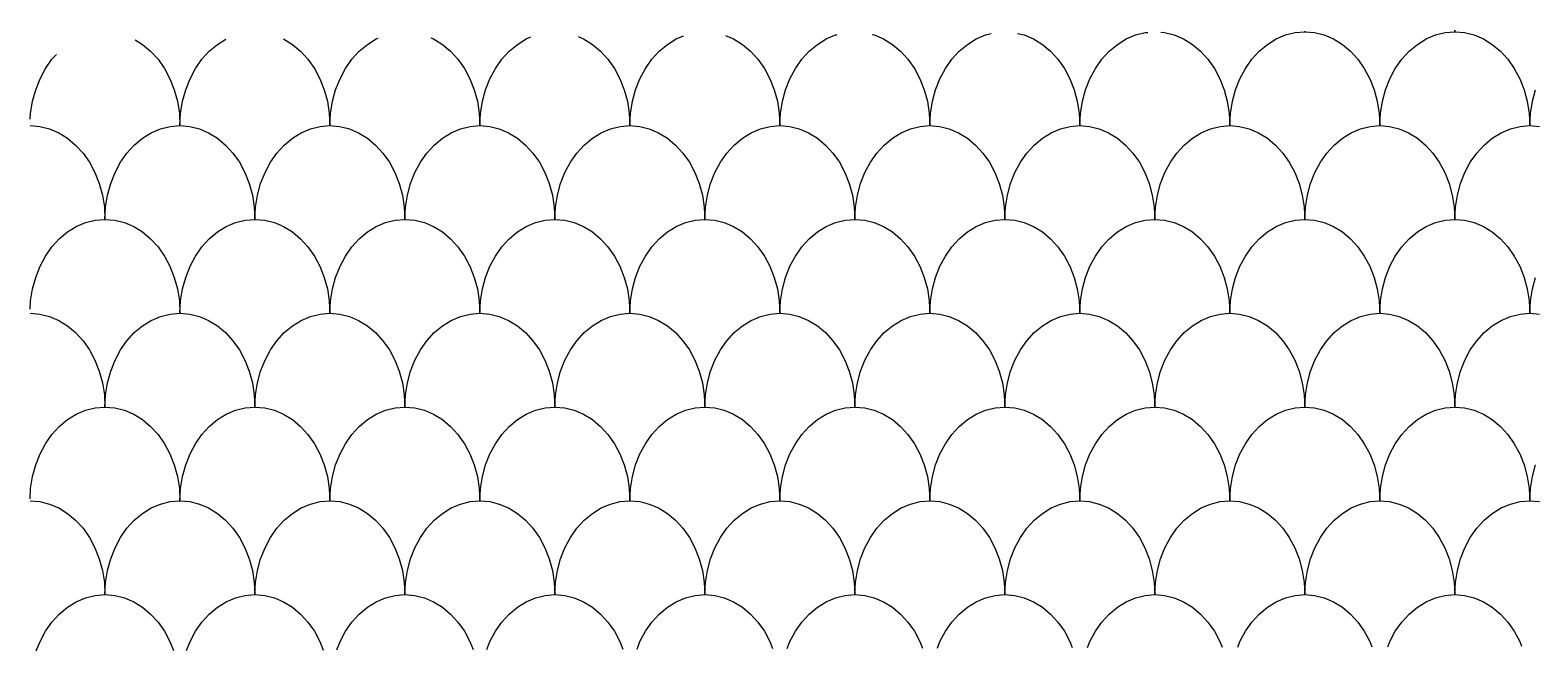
# Model space of a CAD drawing. Header units: metres. Extents: x 19 to 183, y -73 to -56.
# Drawn here: x 18.7 to 58.81, y -73.17 to -56.63 of the extents above; entities that cross this region are included whole.
import ezdxf

# ---------------------------------------------------------------- set-up
doc = ezdxf.new("R2010")
doc.units = ezdxf.units.M

msp = doc.modelspace()

# ---------------------------------------------------------------- linework, layer by layer
for points in [[(21.508, -56.888), (21.7, -57.006), (21.917, -57.188), (22.114, -57.404), (22.286, -57.649), (22.432, -57.921), (22.547, -58.215), (22.632, -58.524), (22.683, -58.845), (22.7, -59.171)], [(22.7, -59.171), (22.717, -58.845), (22.768, -58.524), (22.852, -58.215), (22.968, -57.921), (23.113, -57.649), (23.286, -57.404), (23.482, -57.188), (23.7, -57.006), (23.921, -56.87)], [(25.458, -56.858), (25.465, -56.862), (25.7, -57.006), (25.917, -57.188), (26.114, -57.404), (26.286, -57.649), (26.432, -57.921), (26.547, -58.215), (26.632, -58.524), (26.683, -58.845), (26.7, -59.171)], [(26.7, -59.171), (26.717, -58.845), (26.768, -58.524), (26.852, -58.215), (26.968, -57.921), (27.113, -57.649), (27.286, -57.404), (27.482, -57.188), (27.7, -57.006), (27.934, -56.862), (27.986, -56.84)], [(29.389, -56.829), (29.465, -56.862), (29.7, -57.006), (29.917, -57.188), (30.114, -57.404), (30.286, -57.649), (30.432, -57.921), (30.547, -58.215), (30.632, -58.524), (30.683, -58.845), (30.7, -59.171)], [(30.7, -59.171), (30.717, -58.845), (30.768, -58.524), (30.852, -58.215), (30.968, -57.921), (31.113, -57.649), (31.286, -57.404), (31.482, -57.188), (31.7, -57.006), (31.934, -56.862), (32.058, -56.809)], [(33.32, -56.8), (33.465, -56.862), (33.7, -57.006), (33.917, -57.188), (34.114, -57.404), (34.286, -57.649), (34.432, -57.921), (34.547, -58.215), (34.632, -58.524), (34.683, -58.845), (34.7, -59.171)], [(34.7, -59.171), (34.717, -58.845), (34.768, -58.524), (34.852, -58.215), (34.968, -57.921), (35.113, -57.649), (35.286, -57.404), (35.482, -57.188), (35.7, -57.006), (35.934, -56.862), (36.129, -56.779)], [(37.251, -56.771), (37.465, -56.862), (37.7, -57.006), (37.917, -57.188), (38.114, -57.404), (38.286, -57.649), (38.432, -57.921), (38.547, -58.215), (38.632, -58.524), (38.683, -58.845), (38.7, -59.171)], [(38.7, -59.171), (38.717, -58.845), (38.768, -58.524), (38.852, -58.215), (38.968, -57.921), (39.113, -57.649), (39.286, -57.404), (39.482, -57.188), (39.7, -57.006), (39.934, -56.862), (40.182, -56.756), (40.214, -56.748)], [(41.157, -56.741), (41.217, -56.756), (41.465, -56.862), (41.7, -57.006), (41.917, -57.188), (42.114, -57.404), (42.286, -57.649), (42.432, -57.921), (42.547, -58.215), (42.632, -58.524), (42.683, -58.845), (42.7, -59.171)], [(42.7, -59.171), (42.717, -58.845), (42.768, -58.524), (42.852, -58.215), (42.968, -57.921), (43.113, -57.649), (43.286, -57.404), (43.482, -57.188), (43.7, -57.006), (43.934, -56.862), (44.182, -56.756), (44.338, -56.718)], [(45.04, -56.712), (45.217, -56.756), (45.465, -56.862), (45.7, -57.006), (45.917, -57.188), (46.114, -57.404), (46.286, -57.649), (46.432, -57.921), (46.547, -58.215), (46.632, -58.524), (46.683, -58.845), (46.7, -59.171)], [(46.7, -59.171), (46.717, -58.845), (46.768, -58.524), (46.852, -58.215), (46.968, -57.921), (47.113, -57.649), (47.286, -57.404), (47.482, -57.188), (47.7, -57.006), (47.934, -56.862), (48.182, -56.756), (48.439, -56.693), (48.513, -56.687)], [(48.855, -56.684), (48.961, -56.693), (49.217, -56.756), (49.465, -56.862), (49.7, -57.006), (49.917, -57.188), (50.114, -57.404), (50.286, -57.649), (50.432, -57.921), (50.547, -58.215), (50.632, -58.524), (50.683, -58.845), (50.7, -59.171)], [(50.7, -59.171), (50.717, -58.845), (50.768, -58.524), (50.852, -58.215), (50.968, -57.921), (51.113, -57.649), (51.286, -57.404), (51.482, -57.188), (51.7, -57.006), (51.934, -56.862), (52.182, -56.756), (52.439, -56.693), (52.7, -56.671), (52.961, -56.693), (53.217, -56.756), (53.465, -56.862), (53.7, -57.006), (53.917, -57.188), (54.114, -57.404), (54.286, -57.649), (54.432, -57.921), (54.547, -58.215), (54.632, -58.524), (54.683, -58.845), (54.7, -59.171)], [(52.699, -56.655), (52.7, -56.671)], [(52.7, -56.671), (52.701, -56.655)], [(54.7, -59.171), (54.717, -58.845), (54.768, -58.524), (54.852, -58.215), (54.968, -57.921), (55.113, -57.649), (55.286, -57.404), (55.482, -57.188), (55.7, -57.006), (55.934, -56.862), (56.182, -56.756), (56.439, -56.693), (56.7, -56.671), (56.961, -56.693), (57.217, -56.756), (57.465, -56.862), (57.7, -57.006), (57.917, -57.188), (58.114, -57.404), (58.286, -57.649), (58.432, -57.921), (58.547, -58.215), (58.632, -58.524), (58.683, -58.845), (58.7, -59.171)], [(56.697, -56.626), (56.7, -56.671)], [(56.7, -56.671), (56.702, -56.626)], [(18.709, -58.998), (18.717, -58.845), (18.768, -58.524), (18.852, -58.215), (18.968, -57.921), (19.113, -57.649), (19.286, -57.404), (19.404, -57.274)], [(58.7, -59.171), (58.717, -58.845), (58.768, -58.524), (58.852, -58.215)], [(18.709, -59.172), (18.961, -59.193), (19.217, -59.256), (19.465, -59.362), (19.7, -59.506), (19.917, -59.688), (20.114, -59.904), (20.286, -60.149), (20.432, -60.421), (20.547, -60.715), (20.632, -61.024), (20.683, -61.345), (20.7, -61.671)], [(20.7, -61.671), (20.717, -61.345), (20.768, -61.024), (20.852, -60.715), (20.968, -60.421), (21.113, -60.149), (21.286, -59.904), (21.482, -59.688), (21.7, -59.506), (21.934, -59.362), (22.182, -59.256), (22.439, -59.193), (22.7, -59.171), (22.961, -59.193), (23.217, -59.256), (23.465, -59.362), (23.7, -59.506), (23.917, -59.688), (24.114, -59.904), (24.286, -60.149), (24.432, -60.421), (24.547, -60.715), (24.632, -61.024), (24.683, -61.345), (24.7, -61.671)], [(24.7, -61.671), (24.717, -61.345), (24.768, -61.024), (24.852, -60.715), (24.968, -60.421), (25.113, -60.149), (25.286, -59.904), (25.482, -59.688), (25.7, -59.506), (25.934, -59.362), (26.182, -59.256), (26.439, -59.193), (26.7, -59.171), (26.961, -59.193), (27.217, -59.256), (27.465, -59.362), (27.7, -59.506), (27.917, -59.688), (28.114, -59.904), (28.286, -60.149), (28.432, -60.421), (28.547, -60.715), (28.632, -61.024), (28.683, -61.345), (28.7, -61.671)], [(28.7, -61.671), (28.717, -61.345), (28.768, -61.024), (28.852, -60.715), (28.968, -60.421), (29.113, -60.149), (29.286, -59.904), (29.482, -59.688), (29.7, -59.506), (29.934, -59.362), (30.182, -59.256), (30.439, -59.193), (30.7, -59.171), (30.961, -59.193), (31.217, -59.256), (31.465, -59.362), (31.7, -59.506), (31.917, -59.688), (32.114, -59.904), (32.286, -60.149), (32.432, -60.421), (32.547, -60.715), (32.632, -61.024), (32.683, -61.345), (32.7, -61.671)], [(32.7, -61.671), (32.717, -61.345), (32.768, -61.024), (32.852, -60.715), (32.968, -60.421), (33.113, -60.149), (33.286, -59.904), (33.482, -59.688), (33.7, -59.506), (33.934, -59.362), (34.182, -59.256), (34.439, -59.193), (34.7, -59.171), (34.961, -59.193), (35.217, -59.256), (35.465, -59.362), (35.7, -59.506), (35.917, -59.688), (36.114, -59.904), (36.286, -60.149), (36.432, -60.421), (36.547, -60.715), (36.632, -61.024), (36.683, -61.345), (36.7, -61.671)], [(36.7, -61.671), (36.717, -61.345), (36.768, -61.024), (36.852, -60.715), (36.968, -60.421), (37.113, -60.149), (37.286, -59.904), (37.482, -59.688), (37.7, -59.506), (37.934, -59.362), (38.182, -59.256), (38.439, -59.193), (38.7, -59.171), (38.961, -59.193), (39.217, -59.256), (39.465, -59.362), (39.7, -59.506), (39.917, -59.688), (40.114, -59.904), (40.286, -60.149), (40.432, -60.421), (40.547, -60.715), (40.632, -61.024), (40.683, -61.345), (40.7, -61.671)], [(40.7, -61.671), (40.717, -61.345), (40.768, -61.024), (40.852, -60.715), (40.968, -60.421), (41.113, -60.149), (41.286, -59.904), (41.482, -59.688), (41.7, -59.506), (41.934, -59.362), (42.182, -59.256), (42.439, -59.193), (42.7, -59.171), (42.961, -59.193), (43.217, -59.256), (43.465, -59.362), (43.7, -59.506), (43.917, -59.688), (44.114, -59.904), (44.286, -60.149), (44.432, -60.421), (44.547, -60.715), (44.632, -61.024), (44.683, -61.345), (44.7, -61.671)], [(44.7, -61.671), (44.717, -61.345), (44.768, -61.024), (44.852, -60.715), (44.968, -60.421), (45.113, -60.149), (45.286, -59.904), (45.482, -59.688), (45.7, -59.506), (45.934, -59.362), (46.182, -59.256), (46.439, -59.193), (46.7, -59.171), (46.961, -59.193), (47.217, -59.256), (47.465, -59.362), (47.7, -59.506), (47.917, -59.688), (48.114, -59.904), (48.286, -60.149), (48.432, -60.421), (48.547, -60.715), (48.632, -61.024), (48.683, -61.345), (48.7, -61.671)], [(48.7, -61.671), (48.717, -61.345), (48.768, -61.024), (48.852, -60.715), (48.968, -60.421), (49.113, -60.149), (49.286, -59.904), (49.482, -59.688), (49.7, -59.506), (49.934, -59.362), (50.182, -59.256), (50.439, -59.193), (50.7, -59.171), (50.961, -59.193), (51.217, -59.256), (51.465, -59.362), (51.7, -59.506), (51.917, -59.688), (52.114, -59.904), (52.286, -60.149), (52.432, -60.421), (52.547, -60.715), (52.632, -61.024), (52.683, -61.345), (52.7, -61.671)], [(52.7, -61.671), (52.717, -61.345), (52.768, -61.024), (52.852, -60.715), (52.968, -60.421), (53.113, -60.149), (53.286, -59.904), (53.482, -59.688), (53.7, -59.506), (53.934, -59.362), (54.182, -59.256), (54.439, -59.193), (54.7, -59.171), (54.961, -59.193), (55.217, -59.256), (55.465, -59.362), (55.7, -59.506), (55.917, -59.688), (56.114, -59.904), (56.286, -60.149), (56.432, -60.421), (56.547, -60.715), (56.632, -61.024), (56.683, -61.345), (56.7, -61.671)], [(56.7, -61.671), (56.717, -61.345), (56.768, -61.024), (56.852, -60.715), (56.968, -60.421), (57.113, -60.149), (57.286, -59.904), (57.482, -59.688), (57.7, -59.506), (57.934, -59.362), (58.182, -59.256), (58.439, -59.193), (58.7, -59.171), (58.961, -59.193)], [(18.706, -64.06), (18.717, -63.845), (18.768, -63.524), (18.852, -63.215), (18.968, -62.921), (19.113, -62.649), (19.286, -62.404), (19.482, -62.188), (19.7, -62.006), (19.934, -61.862), (20.182, -61.756), (20.439, -61.693), (20.7, -61.671), (20.961, -61.693), (21.217, -61.756), (21.465, -61.862), (21.7, -62.006), (21.917, -62.188), (22.114, -62.404), (22.286, -62.649), (22.432, -62.921), (22.547, -63.215), (22.632, -63.524), (22.683, -63.845), (22.7, -64.171)], [(22.7, -64.171), (22.717, -63.845), (22.768, -63.524), (22.852, -63.215), (22.968, -62.921), (23.113, -62.649), (23.286, -62.404), (23.482, -62.188), (23.7, -62.006), (23.934, -61.862), (24.182, -61.756), (24.439, -61.693), (24.7, -61.671), (24.961, -61.693), (25.217, -61.756), (25.465, -61.862), (25.7, -62.006), (25.917, -62.188), (26.114, -62.404), (26.286, -62.649), (26.432, -62.921), (26.547, -63.215), (26.632, -63.524), (26.683, -63.845), (26.7, -64.171)], [(26.7, -64.171), (26.717, -63.845), (26.768, -63.524), (26.852, -63.215), (26.968, -62.921), (27.113, -62.649), (27.286, -62.404), (27.482, -62.188), (27.7, -62.006), (27.934, -61.862), (28.182, -61.756), (28.439, -61.693), (28.7, -61.671), (28.961, -61.693), (29.217, -61.756), (29.465, -61.862), (29.7, -62.006), (29.917, -62.188), (30.114, -62.404), (30.286, -62.649), (30.432, -62.921), (30.547, -63.215), (30.632, -63.524), (30.683, -63.845), (30.7, -64.171)], [(30.7, -64.171), (30.717, -63.845), (30.768, -63.524), (30.852, -63.215), (30.968, -62.921), (31.113, -62.649), (31.286, -62.404), (31.482, -62.188), (31.7, -62.006), (31.934, -61.862), (32.182, -61.756), (32.439, -61.693), (32.7, -61.671), (32.961, -61.693), (33.217, -61.756), (33.465, -61.862), (33.7, -62.006), (33.917, -62.188), (34.114, -62.404), (34.286, -62.649), (34.432, -62.921), (34.547, -63.215), (34.632, -63.524), (34.683, -63.845), (34.7, -64.171)], [(34.7, -64.171), (34.717, -63.845), (34.768, -63.524), (34.852, -63.215), (34.968, -62.921), (35.113, -62.649), (35.286, -62.404), (35.482, -62.188), (35.7, -62.006), (35.934, -61.862), (36.182, -61.756), (36.439, -61.693), (36.7, -61.671), (36.961, -61.693), (37.217, -61.756), (37.465, -61.862), (37.7, -62.006), (37.917, -62.188), (38.114, -62.404), (38.286, -62.649), (38.432, -62.921), (38.547, -63.215), (38.632, -63.524), (38.683, -63.845), (38.7, -64.171)], [(38.7, -64.171), (38.717, -63.845), (38.768, -63.524), (38.852, -63.215), (38.968, -62.921), (39.113, -62.649), (39.286, -62.404), (39.482, -62.188), (39.7, -62.006), (39.934, -61.862), (40.182, -61.756), (40.439, -61.693), (40.7, -61.671), (40.961, -61.693), (41.217, -61.756), (41.465, -61.862), (41.7, -62.006), (41.917, -62.188), (42.114, -62.404), (42.286, -62.649), (42.432, -62.921), (42.547, -63.215), (42.632, -63.524), (42.683, -63.845), (42.7, -64.171)], [(42.7, -64.171), (42.717, -63.845), (42.768, -63.524), (42.852, -63.215), (42.968, -62.921), (43.113, -62.649), (43.286, -62.404), (43.482, -62.188), (43.7, -62.006), (43.934, -61.862), (44.182, -61.756), (44.439, -61.693), (44.7, -61.671), (44.961, -61.693), (45.217, -61.756), (45.465, -61.862), (45.7, -62.006), (45.917, -62.188), (46.114, -62.404), (46.286, -62.649), (46.432, -62.921), (46.547, -63.215), (46.632, -63.524), (46.683, -63.845), (46.7, -64.171)], [(46.7, -64.171), (46.717, -63.845), (46.768, -63.524), (46.852, -63.215), (46.968, -62.921), (47.113, -62.649), (47.286, -62.404), (47.482, -62.188), (47.7, -62.006), (47.934, -61.862), (48.182, -61.756), (48.439, -61.693), (48.7, -61.671), (48.961, -61.693), (49.217, -61.756), (49.465, -61.862), (49.7, -62.006), (49.917, -62.188), (50.114, -62.404), (50.286, -62.649), (50.432, -62.921), (50.547, -63.215), (50.632, -63.524), (50.683, -63.845), (50.7, -64.171)], [(50.7, -64.171), (50.717, -63.845), (50.768, -63.524), (50.852, -63.215), (50.968, -62.921), (51.113, -62.649), (51.286, -62.404), (51.482, -62.188), (51.7, -62.006), (51.934, -61.862), (52.182, -61.756), (52.439, -61.693), (52.7, -61.671), (52.961, -61.693), (53.217, -61.756), (53.465, -61.862), (53.7, -62.006), (53.917, -62.188), (54.114, -62.404), (54.286, -62.649), (54.432, -62.921), (54.547, -63.215), (54.632, -63.524), (54.683, -63.845), (54.7, -64.171)], [(54.7, -64.171), (54.717, -63.845), (54.768, -63.524), (54.852, -63.215), (54.968, -62.921), (55.113, -62.649), (55.286, -62.404), (55.482, -62.188), (55.7, -62.006), (55.934, -61.862), (56.182, -61.756), (56.439, -61.693), (56.7, -61.671), (56.961, -61.693), (57.217, -61.756), (57.465, -61.862), (57.7, -62.006), (57.917, -62.188), (58.114, -62.404), (58.286, -62.649), (58.432, -62.921), (58.547, -63.215), (58.632, -63.524), (58.683, -63.845), (58.7, -64.171)], [(58.7, -64.171), (58.717, -63.845), (58.768, -63.524), (58.852, -63.215)], [(18.706, -64.172), (18.961, -64.193), (19.217, -64.256), (19.465, -64.362), (19.7, -64.506), (19.917, -64.688), (20.114, -64.904), (20.286, -65.149), (20.432, -65.421), (20.547, -65.715), (20.632, -66.024), (20.683, -66.345), (20.7, -66.671)], [(20.7, -66.671), (20.717, -66.345), (20.768, -66.024), (20.852, -65.715), (20.968, -65.421), (21.113, -65.149), (21.286, -64.904), (21.482, -64.688), (21.7, -64.506), (21.934, -64.362), (22.182, -64.256), (22.439, -64.193), (22.7, -64.171), (22.961, -64.193), (23.217, -64.256), (23.465, -64.362), (23.7, -64.506), (23.917, -64.688), (24.114, -64.904), (24.286, -65.149), (24.432, -65.421), (24.547, -65.715), (24.632, -66.024), (24.683, -66.345), (24.7, -66.671)], [(24.7, -66.671), (24.717, -66.345), (24.768, -66.024), (24.852, -65.715), (24.968, -65.421), (25.113, -65.149), (25.286, -64.904), (25.482, -64.688), (25.7, -64.506), (25.934, -64.362), (26.182, -64.256), (26.439, -64.193), (26.7, -64.171), (26.961, -64.193), (27.217, -64.256), (27.465, -64.362), (27.7, -64.506), (27.917, -64.688), (28.114, -64.904), (28.286, -65.149), (28.432, -65.421), (28.547, -65.715), (28.632, -66.024), (28.683, -66.345), (28.7, -66.671)], [(28.7, -66.671), (28.717, -66.345), (28.768, -66.024), (28.852, -65.715), (28.968, -65.421), (29.113, -65.149), (29.286, -64.904), (29.482, -64.688), (29.7, -64.506), (29.934, -64.362), (30.182, -64.256), (30.439, -64.193), (30.7, -64.171), (30.961, -64.193), (31.217, -64.256), (31.465, -64.362), (31.7, -64.506), (31.917, -64.688), (32.114, -64.904), (32.286, -65.149), (32.432, -65.421), (32.547, -65.715), (32.632, -66.024), (32.683, -66.345), (32.7, -66.671)], [(32.7, -66.671), (32.717, -66.345), (32.768, -66.024), (32.852, -65.715), (32.968, -65.421), (33.113, -65.149), (33.286, -64.904), (33.482, -64.688), (33.7, -64.506), (33.934, -64.362), (34.182, -64.256), (34.439, -64.193), (34.7, -64.171), (34.961, -64.193), (35.217, -64.256), (35.465, -64.362), (35.7, -64.506), (35.917, -64.688), (36.114, -64.904), (36.286, -65.149), (36.432, -65.421), (36.547, -65.715), (36.632, -66.024), (36.683, -66.345), (36.7, -66.671)], [(36.7, -66.671), (36.717, -66.345), (36.768, -66.024), (36.852, -65.715), (36.968, -65.421), (37.113, -65.149), (37.286, -64.904), (37.482, -64.688), (37.7, -64.506), (37.934, -64.362), (38.182, -64.256), (38.439, -64.193), (38.7, -64.171), (38.961, -64.193), (39.217, -64.256), (39.465, -64.362), (39.7, -64.506), (39.917, -64.688), (40.114, -64.904), (40.286, -65.149), (40.432, -65.421), (40.547, -65.715), (40.632, -66.024), (40.683, -66.345), (40.7, -66.671)], [(40.7, -66.671), (40.717, -66.345), (40.768, -66.024), (40.852, -65.715), (40.968, -65.421), (41.113, -65.149), (41.286, -64.904), (41.482, -64.688), (41.7, -64.506), (41.934, -64.362), (42.182, -64.256), (42.439, -64.193), (42.7, -64.171), (42.961, -64.193), (43.217, -64.256), (43.465, -64.362), (43.7, -64.506), (43.917, -64.688), (44.114, -64.904), (44.286, -65.149), (44.432, -65.421), (44.547, -65.715), (44.632, -66.024), (44.683, -66.345), (44.7, -66.671)], [(44.7, -66.671), (44.717, -66.345), (44.768, -66.024), (44.852, -65.715), (44.968, -65.421), (45.113, -65.149), (45.286, -64.904), (45.482, -64.688), (45.7, -64.506), (45.934, -64.362), (46.182, -64.256), (46.439, -64.193), (46.7, -64.171), (46.961, -64.193), (47.217, -64.256), (47.465, -64.362), (47.7, -64.506), (47.917, -64.688), (48.114, -64.904), (48.286, -65.149), (48.432, -65.421), (48.547, -65.715), (48.632, -66.024), (48.683, -66.345), (48.7, -66.671)], [(48.7, -66.671), (48.717, -66.345), (48.768, -66.024), (48.852, -65.715), (48.968, -65.421), (49.113, -65.149), (49.286, -64.904), (49.482, -64.688), (49.7, -64.506), (49.934, -64.362), (50.182, -64.256), (50.439, -64.193), (50.7, -64.171), (50.961, -64.193), (51.217, -64.256), (51.465, -64.362), (51.7, -64.506), (51.917, -64.688), (52.114, -64.904), (52.286, -65.149), (52.432, -65.421), (52.547, -65.715), (52.632, -66.024), (52.683, -66.345), (52.7, -66.671)], [(52.7, -66.671), (52.717, -66.345), (52.768, -66.024), (52.852, -65.715), (52.968, -65.421), (53.113, -65.149), (53.286, -64.904), (53.482, -64.688), (53.7, -64.506), (53.934, -64.362), (54.182, -64.256), (54.439, -64.193), (54.7, -64.171), (54.961, -64.193), (55.217, -64.256), (55.465, -64.362), (55.7, -64.506), (55.917, -64.688), (56.114, -64.904), (56.286, -65.149), (56.432, -65.421), (56.547, -65.715), (56.632, -66.024), (56.683, -66.345), (56.7, -66.671)], [(56.7, -66.671), (56.717, -66.345), (56.768, -66.024), (56.852, -65.715), (56.968, -65.421), (57.113, -65.149), (57.286, -64.904), (57.482, -64.688), (57.7, -64.506), (57.934, -64.362), (58.182, -64.256), (58.439, -64.193), (58.7, -64.171), (58.961, -64.193)], [(18.702, -69.122), (18.717, -68.845), (18.768, -68.524), (18.852, -68.215), (18.968, -67.921), (19.113, -67.649), (19.286, -67.404), (19.482, -67.188), (19.7, -67.006), (19.934, -66.862), (20.182, -66.756), (20.439, -66.693), (20.7, -66.671), (20.961, -66.693), (21.217, -66.756), (21.465, -66.862), (21.7, -67.006), (21.917, -67.188), (22.114, -67.404), (22.286, -67.649), (22.432, -67.921), (22.547, -68.215), (22.632, -68.524), (22.683, -68.845), (22.7, -69.171)], [(22.7, -69.171), (22.717, -68.845), (22.768, -68.524), (22.852, -68.215), (22.968, -67.921), (23.113, -67.649), (23.286, -67.404), (23.482, -67.188), (23.7, -67.006), (23.934, -66.862), (24.182, -66.756), (24.439, -66.693), (24.7, -66.671), (24.961, -66.693), (25.217, -66.756), (25.465, -66.862), (25.7, -67.006), (25.917, -67.188), (26.114, -67.404), (26.286, -67.649), (26.432, -67.921), (26.547, -68.215), (26.632, -68.524), (26.683, -68.845), (26.7, -69.171)], [(26.7, -69.171), (26.717, -68.845), (26.768, -68.524), (26.852, -68.215), (26.968, -67.921), (27.113, -67.649), (27.286, -67.404), (27.482, -67.188), (27.7, -67.006), (27.934, -66.862), (28.182, -66.756), (28.439, -66.693), (28.7, -66.671), (28.961, -66.693), (29.217, -66.756), (29.465, -66.862), (29.7, -67.006), (29.917, -67.188), (30.114, -67.404), (30.286, -67.649), (30.432, -67.921), (30.547, -68.215), (30.632, -68.524), (30.683, -68.845), (30.7, -69.171)], [(30.7, -69.171), (30.717, -68.845), (30.768, -68.524), (30.852, -68.215), (30.968, -67.921), (31.113, -67.649), (31.286, -67.404), (31.482, -67.188), (31.7, -67.006), (31.934, -66.862), (32.182, -66.756), (32.439, -66.693), (32.7, -66.671), (32.961, -66.693), (33.217, -66.756), (33.465, -66.862), (33.7, -67.006), (33.917, -67.188), (34.114, -67.404), (34.286, -67.649), (34.432, -67.921), (34.547, -68.215), (34.632, -68.524), (34.683, -68.845), (34.7, -69.171)], [(34.7, -69.171), (34.717, -68.845), (34.768, -68.524), (34.852, -68.215), (34.968, -67.921), (35.113, -67.649), (35.286, -67.404), (35.482, -67.188), (35.7, -67.006), (35.934, -66.862), (36.182, -66.756), (36.439, -66.693), (36.7, -66.671), (36.961, -66.693), (37.217, -66.756), (37.465, -66.862), (37.7, -67.006), (37.917, -67.188), (38.114, -67.404), (38.286, -67.649), (38.432, -67.921), (38.547, -68.215), (38.632, -68.524), (38.683, -68.845), (38.7, -69.171)], [(38.7, -69.171), (38.717, -68.845), (38.768, -68.524), (38.852, -68.215), (38.968, -67.921), (39.113, -67.649), (39.286, -67.404), (39.482, -67.188), (39.7, -67.006), (39.934, -66.862), (40.182, -66.756), (40.439, -66.693), (40.7, -66.671), (40.961, -66.693), (41.217, -66.756), (41.465, -66.862), (41.7, -67.006), (41.917, -67.188), (42.114, -67.404), (42.286, -67.649), (42.432, -67.921), (42.547, -68.215), (42.632, -68.524), (42.683, -68.845), (42.7, -69.171)], [(42.7, -69.171), (42.717, -68.845), (42.768, -68.524), (42.852, -68.215), (42.968, -67.921), (43.113, -67.649), (43.286, -67.404), (43.482, -67.188), (43.7, -67.006), (43.934, -66.862), (44.182, -66.756), (44.439, -66.693), (44.7, -66.671), (44.961, -66.693), (45.217, -66.756), (45.465, -66.862), (45.7, -67.006), (45.917, -67.188), (46.114, -67.404), (46.286, -67.649), (46.432, -67.921), (46.547, -68.215), (46.632, -68.524), (46.683, -68.845), (46.7, -69.171)], [(46.7, -69.171), (46.717, -68.845), (46.768, -68.524), (46.852, -68.215), (46.968, -67.921), (47.113, -67.649), (47.286, -67.404), (47.482, -67.188), (47.7, -67.006), (47.934, -66.862), (48.182, -66.756), (48.439, -66.693), (48.7, -66.671), (48.961, -66.693), (49.217, -66.756), (49.465, -66.862), (49.7, -67.006), (49.917, -67.188), (50.114, -67.404), (50.286, -67.649), (50.432, -67.921), (50.547, -68.215), (50.632, -68.524), (50.683, -68.845), (50.7, -69.171)], [(50.7, -69.171), (50.717, -68.845), (50.768, -68.524), (50.852, -68.215), (50.968, -67.921), (51.113, -67.649), (51.286, -67.404), (51.482, -67.188), (51.7, -67.006), (51.934, -66.862), (52.182, -66.756), (52.439, -66.693), (52.7, -66.671), (52.961, -66.693), (53.217, -66.756), (53.465, -66.862), (53.7, -67.006), (53.917, -67.188), (54.114, -67.404), (54.286, -67.649), (54.432, -67.921), (54.547, -68.215), (54.632, -68.524), (54.683, -68.845), (54.7, -69.171)], [(54.7, -69.171), (54.717, -68.845), (54.768, -68.524), (54.852, -68.215), (54.968, -67.921), (55.113, -67.649), (55.286, -67.404), (55.482, -67.188), (55.7, -67.006), (55.934, -66.862), (56.182, -66.756), (56.439, -66.693), (56.7, -66.671), (56.961, -66.693), (57.217, -66.756), (57.465, -66.862), (57.7, -67.006), (57.917, -67.188), (58.114, -67.404), (58.286, -67.649), (58.432, -67.921), (58.547, -68.215), (58.632, -68.524), (58.683, -68.845), (58.7, -69.171)], [(58.7, -69.171), (58.717, -68.845), (58.768, -68.524), (58.852, -68.215)], [(18.702, -69.172), (18.961, -69.193), (19.217, -69.256), (19.465, -69.362), (19.7, -69.506), (19.917, -69.688), (20.114, -69.904), (20.286, -70.149), (20.432, -70.421), (20.547, -70.715), (20.632, -71.024), (20.683, -71.345), (20.7, -71.671)], [(20.7, -71.671), (20.717, -71.345), (20.768, -71.024), (20.852, -70.715), (20.968, -70.421), (21.113, -70.149), (21.286, -69.904), (21.482, -69.688), (21.7, -69.506), (21.934, -69.362), (22.182, -69.256), (22.439, -69.193), (22.7, -69.171), (22.961, -69.193), (23.217, -69.256), (23.465, -69.362), (23.7, -69.506), (23.917, -69.688), (24.114, -69.904), (24.286, -70.149), (24.432, -70.421), (24.547, -70.715), (24.632, -71.024), (24.683, -71.345), (24.7, -71.671)], [(24.7, -71.671), (24.717, -71.345), (24.768, -71.024), (24.852, -70.715), (24.968, -70.421), (25.113, -70.149), (25.286, -69.904), (25.482, -69.688), (25.7, -69.506), (25.934, -69.362), (26.182, -69.256), (26.439, -69.193), (26.7, -69.171), (26.961, -69.193), (27.217, -69.256), (27.465, -69.362), (27.7, -69.506), (27.917, -69.688), (28.114, -69.904), (28.286, -70.149), (28.432, -70.421), (28.547, -70.715), (28.632, -71.024), (28.683, -71.345), (28.7, -71.671)], [(28.7, -71.671), (28.717, -71.345), (28.768, -71.024), (28.852, -70.715), (28.968, -70.421), (29.113, -70.149), (29.286, -69.904), (29.482, -69.688), (29.7, -69.506), (29.934, -69.362), (30.182, -69.256), (30.439, -69.193), (30.7, -69.171), (30.961, -69.193), (31.217, -69.256), (31.465, -69.362), (31.7, -69.506), (31.917, -69.688), (32.114, -69.904), (32.286, -70.149), (32.432, -70.421), (32.547, -70.715), (32.632, -71.024), (32.683, -71.345), (32.7, -71.671)], [(32.7, -71.671), (32.717, -71.345), (32.768, -71.024), (32.852, -70.715), (32.968, -70.421), (33.113, -70.149), (33.286, -69.904), (33.482, -69.688), (33.7, -69.506), (33.934, -69.362), (34.182, -69.256), (34.439, -69.193), (34.7, -69.171), (34.961, -69.193), (35.217, -69.256), (35.465, -69.362), (35.7, -69.506), (35.917, -69.688), (36.114, -69.904), (36.286, -70.149), (36.432, -70.421), (36.547, -70.715), (36.632, -71.024), (36.683, -71.345), (36.7, -71.671)], [(36.7, -71.671), (36.717, -71.345), (36.768, -71.024), (36.852, -70.715), (36.968, -70.421), (37.113, -70.149), (37.286, -69.904), (37.482, -69.688), (37.7, -69.506), (37.934, -69.362), (38.182, -69.256), (38.439, -69.193), (38.7, -69.171), (38.961, -69.193), (39.217, -69.256), (39.465, -69.362), (39.7, -69.506), (39.917, -69.688), (40.114, -69.904), (40.286, -70.149), (40.432, -70.421), (40.547, -70.715), (40.632, -71.024), (40.683, -71.345), (40.7, -71.671)], [(40.7, -71.671), (40.717, -71.345), (40.768, -71.024), (40.852, -70.715), (40.968, -70.421), (41.113, -70.149), (41.286, -69.904), (41.482, -69.688), (41.7, -69.506), (41.934, -69.362), (42.182, -69.256), (42.439, -69.193), (42.7, -69.171), (42.961, -69.193), (43.217, -69.256), (43.465, -69.362), (43.7, -69.506), (43.917, -69.688), (44.114, -69.904), (44.286, -70.149), (44.432, -70.421), (44.547, -70.715), (44.632, -71.024), (44.683, -71.345), (44.7, -71.671)], [(44.7, -71.671), (44.717, -71.345), (44.768, -71.024), (44.852, -70.715), (44.968, -70.421), (45.113, -70.149), (45.286, -69.904), (45.482, -69.688), (45.7, -69.506), (45.934, -69.362), (46.182, -69.256), (46.439, -69.193), (46.7, -69.171), (46.961, -69.193), (47.217, -69.256), (47.465, -69.362), (47.7, -69.506), (47.917, -69.688), (48.114, -69.904), (48.286, -70.149), (48.432, -70.421), (48.547, -70.715), (48.632, -71.024), (48.683, -71.345), (48.7, -71.671)], [(48.7, -71.671), (48.717, -71.345), (48.768, -71.024), (48.852, -70.715), (48.968, -70.421), (49.113, -70.149), (49.286, -69.904), (49.482, -69.688), (49.7, -69.506), (49.934, -69.362), (50.182, -69.256), (50.439, -69.193), (50.7, -69.171), (50.961, -69.193), (51.217, -69.256), (51.465, -69.362), (51.7, -69.506), (51.917, -69.688), (52.114, -69.904), (52.286, -70.149), (52.432, -70.421), (52.547, -70.715), (52.632, -71.024), (52.683, -71.345), (52.7, -71.671)], [(52.7, -71.671), (52.717, -71.345), (52.768, -71.024), (52.852, -70.715), (52.968, -70.421), (53.113, -70.149), (53.286, -69.904), (53.482, -69.688), (53.7, -69.506), (53.934, -69.362), (54.182, -69.256), (54.439, -69.193), (54.7, -69.171), (54.961, -69.193), (55.217, -69.256), (55.465, -69.362), (55.7, -69.506), (55.917, -69.688), (56.114, -69.904), (56.286, -70.149), (56.432, -70.421), (56.547, -70.715), (56.632, -71.024), (56.683, -71.345), (56.7, -71.671)], [(56.7, -71.671), (56.717, -71.345), (56.768, -71.024), (56.852, -70.715), (56.968, -70.421), (57.113, -70.149), (57.286, -69.904), (57.482, -69.688), (57.7, -69.506), (57.934, -69.362), (58.182, -69.256), (58.439, -69.193), (58.7, -69.171), (58.961, -69.193)], [(18.869, -73.171), (18.968, -72.921), (19.113, -72.649), (19.286, -72.404), (19.482, -72.188), (19.7, -72.006), (19.934, -71.862), (20.182, -71.756), (20.439, -71.693), (20.7, -71.671), (20.961, -71.693), (21.217, -71.756), (21.465, -71.862), (21.7, -72.006), (21.917, -72.188), (22.114, -72.404), (22.286, -72.649), (22.432, -72.921), (22.526, -73.159)], [(22.874, -73.158), (22.968, -72.921), (23.113, -72.649), (23.286, -72.404), (23.482, -72.188), (23.7, -72.006), (23.934, -71.862), (24.182, -71.756), (24.439, -71.693), (24.7, -71.671), (24.961, -71.693), (25.217, -71.756), (25.465, -71.862), (25.7, -72.006), (25.917, -72.188), (26.114, -72.404), (26.286, -72.649), (26.432, -72.921), (26.521, -73.147)], [(26.879, -73.146), (26.968, -72.921), (27.113, -72.649), (27.286, -72.404), (27.482, -72.188), (27.7, -72.006), (27.934, -71.862), (28.182, -71.756), (28.439, -71.693), (28.7, -71.671), (28.961, -71.693), (29.217, -71.756), (29.465, -71.862), (29.7, -72.006), (29.917, -72.188), (30.114, -72.404), (30.286, -72.649), (30.432, -72.921), (30.516, -73.134)], [(30.884, -73.133), (30.968, -72.921), (31.113, -72.649), (31.286, -72.404), (31.482, -72.188), (31.7, -72.006), (31.934, -71.862), (32.182, -71.756), (32.439, -71.693), (32.7, -71.671), (32.961, -71.693), (33.217, -71.756), (33.465, -71.862), (33.7, -72.006), (33.917, -72.188), (34.114, -72.404), (34.286, -72.649), (34.432, -72.921), (34.511, -73.122)], [(34.889, -73.121), (34.968, -72.921), (35.113, -72.649), (35.286, -72.404), (35.482, -72.188), (35.7, -72.006), (35.934, -71.862), (36.182, -71.756), (36.439, -71.693), (36.7, -71.671), (36.961, -71.693), (37.217, -71.756), (37.465, -71.862), (37.7, -72.006), (37.917, -72.188), (38.114, -72.404), (38.286, -72.649), (38.432, -72.921), (38.506, -73.109)], [(38.894, -73.108), (38.968, -72.921), (39.113, -72.649), (39.286, -72.404), (39.482, -72.188), (39.7, -72.006), (39.934, -71.862), (40.182, -71.756), (40.439, -71.693), (40.7, -71.671), (40.961, -71.693), (41.217, -71.756), (41.465, -71.862), (41.7, -72.006), (41.917, -72.188), (42.114, -72.404), (42.286, -72.649), (42.432, -72.921), (42.501, -73.097)], [(42.899, -73.095), (42.968, -72.921), (43.113, -72.649), (43.286, -72.404), (43.482, -72.188), (43.7, -72.006), (43.934, -71.862), (44.182, -71.756), (44.439, -71.693), (44.7, -71.671), (44.961, -71.693), (45.217, -71.756), (45.465, -71.862), (45.7, -72.006), (45.917, -72.188), (46.114, -72.404), (46.286, -72.649), (46.432, -72.921), (46.496, -73.084)], [(46.904, -73.083), (46.968, -72.921), (47.113, -72.649), (47.286, -72.404), (47.482, -72.188), (47.7, -72.006), (47.934, -71.862), (48.182, -71.756), (48.439, -71.693), (48.7, -71.671), (48.961, -71.693), (49.217, -71.756), (49.465, -71.862), (49.7, -72.006), (49.917, -72.188), (50.114, -72.404), (50.286, -72.649), (50.432, -72.921), (50.491, -73.072)], [(50.909, -73.07), (50.968, -72.921), (51.113, -72.649), (51.286, -72.404), (51.482, -72.188), (51.7, -72.006), (51.934, -71.862), (52.182, -71.756), (52.439, -71.693), (52.7, -71.671), (52.961, -71.693), (53.217, -71.756), (53.465, -71.862), (53.7, -72.006), (53.917, -72.188), (54.114, -72.404), (54.286, -72.649), (54.432, -72.921), (54.486, -73.059)], [(54.914, -73.058), (54.968, -72.921), (55.113, -72.649), (55.286, -72.404), (55.482, -72.188), (55.7, -72.006), (55.934, -71.862), (56.182, -71.756), (56.439, -71.693), (56.7, -71.671), (56.961, -71.693), (57.217, -71.756), (57.465, -71.862), (57.7, -72.006), (57.917, -72.188), (58.114, -72.404), (58.286, -72.649), (58.432, -72.921), (58.481, -73.047)]]:
    msp.add_lwpolyline(points)

doc.saveas('drawing.dxf')
